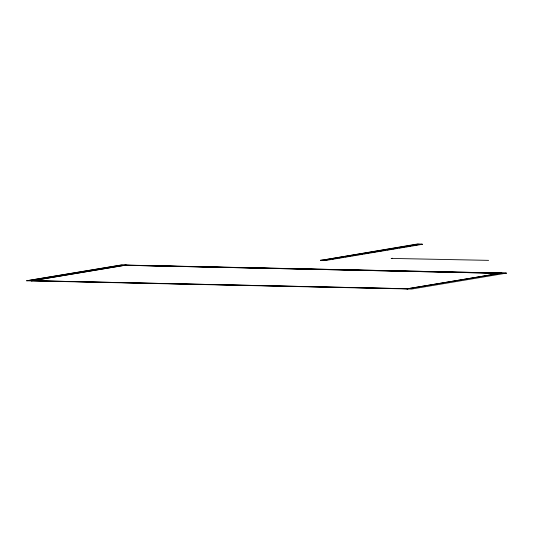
<?xml version="1.0" encoding="UTF-8"?>
<svg xmlns="http://www.w3.org/2000/svg" width="533" height="533" viewBox="0 0 533 533"><rect width="100%" height="100%" fill="white"/><g stroke="black" fill="none" stroke-linecap="round" stroke-linejoin="round"><path stroke-width="0.8" d="M26.65 280.784L121.391 265.081L506.35 273.143L121.391 264.988L26.65 280.784L411.609 289.046L506.35 273.143M320.386 260.484L417.685 243.954L422.209 244.347L324.91 260.577L320.386 260.484L417.685 244.254L422.209 244.347M488.608 260.357L391.235 258.412M392.368 258.219L391.229 258.505M325.73 260.144L327.362 259.871M329.001 259.598L330.633 259.324M332.272 259.058L333.905 258.785M335.537 258.512L337.176 258.239M338.808 257.965L340.447 257.692M342.079 257.419L343.718 257.146M345.351 256.873L346.99 256.6M348.622 256.326L350.254 256.053M351.893 255.78L355.984 255.1M357.616 254.827L359.249 254.554M360.888 254.281L362.52 254.008M364.159 253.735L365.791 253.461M367.43 253.188L369.063 252.915M370.702 252.642L372.334 252.369M373.966 252.102L375.605 251.829M377.237 251.556L378.876 251.283M380.509 251.01L382.148 250.737M383.78 250.463L385.419 250.19M387.051 249.917L391.142 249.237M392.774 248.964L394.413 248.691M396.046 248.418L397.678 248.145M399.317 247.872L400.949 247.598M402.588 247.325L404.221 247.052M405.86 246.779L407.492 246.506M409.131 246.233L410.763 245.96M412.395 245.686L414.034 245.413M415.667 245.147L417.306 244.874M418.938 244.6L422.209 244.054M320.386 260.184L322.652 260.237M31.274 280.884L126.015 265.081L31.274 280.884M32.406 280.698L408.125 288.753L32.406 280.698M124.875 265.274L500.594 273.329L124.875 265.274M406.992 288.846L501.733 273.043L406.992 288.846"/></g></svg>
